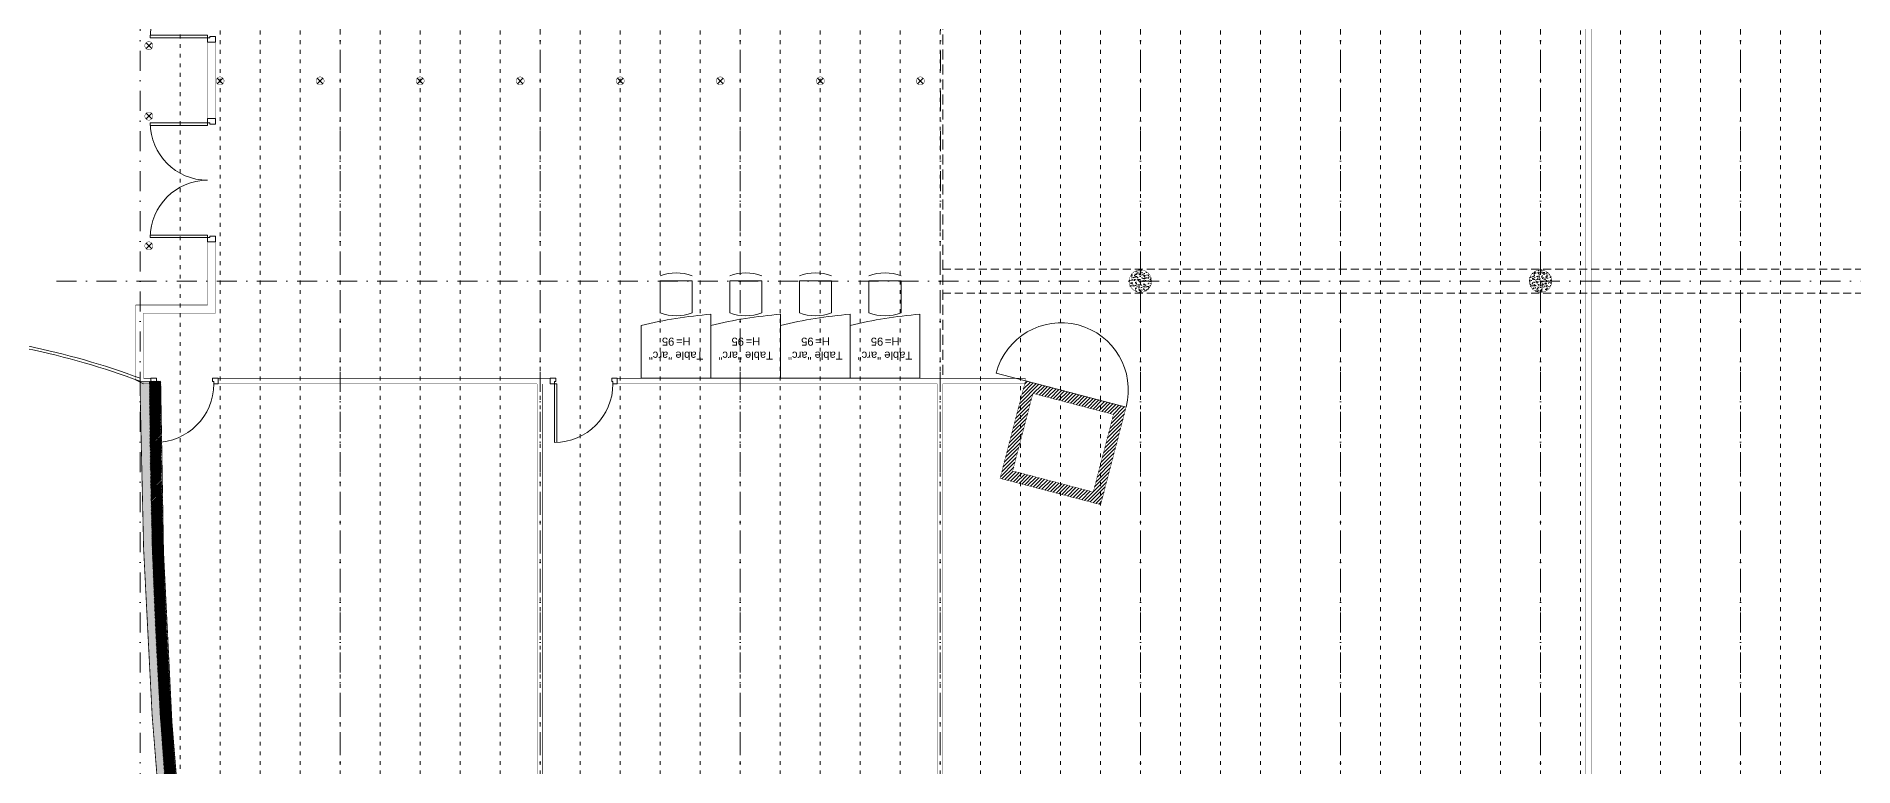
# Model space of a CAD drawing. Header units: millimetres. Extents: x 0 to 111176, y 95213 to 141729.
# Drawn here: x 50618 to 52889, y 106629 to 107541 of the extents above; entities that cross this region are included whole.
import ezdxf
from ezdxf.enums import TextEntityAlignment as Align

# ---------------------------------------------------------------- set-up
doc = ezdxf.new("R2010")
doc.units = ezdxf.units.MM
for name, pattern in [('ACAD_ISO03W100', [30, 12, -18]), ('DISCONTINU', [0.75, 0.5, -0.25]), ('HIDDEN2', [0.1875, 0.125, -0.0625]), ('TIRETPT2', [0.5, 0.25, -0.125, 0, -0.125])]:
    doc.linetypes.add(name, pattern=pattern)
doc.layers.add('CDP', color=7, linetype='Continuous', lineweight=9, true_color=0x364259)
doc.layers.add('STR_BOLLARD', color=7, linetype='Continuous', lineweight=9, true_color=0x1c1c1c)
doc.layers.add('Invisible', color=52, linetype='Continuous', lineweight=9, plot=False)
doc.layers.add('NOM_Espaces_SU', color=15, linetype='Continuous', lineweight=9, plot=False)
for name, color, linetype, lineweight in [('MEN_Ext_Murs-rideaux', 113, 'Continuous', 9), ('MEN_Int', 153, 'Continuous', 9), ('MEN_Int_Escaliers', 25, 'Continuous', 9), ('MEN_Int_PCF', 177, 'Continuous', 9), ('MOB', 37, 'Continuous', 9), ('NOM_Espaces', 14, 'Continuous', 9), ('SSI-Evacuation', 90, 'Continuous', 9), ('SSI_DI', 20, 'Continuous', 9), ('SSI_UGCIS', 94, 'Continuous', 9), ('STR_BOLLARD_Axes', 252, 'Continuous', 9), ('STR_BOLLARD_projeté', 251, 'Continuous', 9)]:
    doc.layers.add(name, color=color, linetype=linetype, lineweight=lineweight)
doc.styles.add('Arial', font='arial.ttf')
doc.styles.add('Arial-10', font='arial.ttf', dxfattribs={"height": 10})
doc.styles.get("Standard").update_dxf_attribs({"font": 'arial.ttf'})

# ---------------------------------------------------------------- blocks, each defined once
blk = doc.blocks.new('Porte double 10')
blk.add_lwpolyline([(81.43703520298004, -8.499999990832293), (9.99999999278225, -8.499999998079147), (9.99999999254942, 5.529727786779404e-10), (0, 0), (6.984919309616089e-10, -6.999999998952262), (6.999999993247911, -6.999999998544808), (6.999999993015081, -5.499999994033715), (81.49999999022111, -5.49999999141437, -0.4142135623524235), (10.00000000023283, -76.99999999135616, -0.4142135623524235), (81.50000000465661, -148.4999999768334), (7.000000007450581, -148.4999999893189), (7.000000007450581, -146.9999999848078), (1.909211277961731e-08, -146.9999999852153), (1.862645149230957e-08, -153.9999999845168), (10.00000000814907, -153.9999999832944), (10.00000000675209, -145.4999999846332), (81.43703521694988, -145.4999999774445)], format="xyb")
blk = doc.blocks.new('PO7C')
blk.add_lwpolyline([(0.8499999999974079, 7.993833010863), (0.8500000000008185, 0.6999999993420261), (5.343281372915953e-11, 0.6999999993914798), (0, 0), (0.7000000000005002, -3.922195901395753e-11), (0.7000000000005002, 0.3999999993617394), (0.5499999995356575, 0.3999999993617394), (0.5500000000381533, 7.99999999936324, -0.4142135623537333), (7.849999999555166, 0.6999999993630581), (7.849999999575061, 0.3999999993617394), (7.699999999110219, 0.3999999993617394), (7.699999999110219, -3.922195901395753e-11), (8.399999999110719, 0), (8.399999999056718, 0.6999999993914798), (7.849999999555166, 0.6999999993630581)], format="xyb")
blk = doc.blocks.new('poteau')
at = {"layer": 'STR_BOLLARD', "lineweight": 5}
h = blk.add_hatch(dxfattribs=at)
h.set_pattern_fill('AR-CONC', color=252, scale=0.04, angle=359.9999999999999, style=0)
h.set_pattern_definition([(49.99999999999999, (-34103.71972945715, -3518.988229174639), (7.287386759840159, -0.6375634215561317), [0.762, -8.382000000000001]), (355, (-34103.71972945715, -3518.988229174639), (-1.409736856998765, 7.642273809561408), [0.6096, -6.7056233668]), (100.4514446999999, (-34103.11244917716, -3519.04135931464), (5.877649883614139, 7.004710076487798), [0.6476003520000001, -7.123609784]), (46.18419999999993, (-34103.71972945715, -3516.956229174639), (10.8431616356852, -1.681693117309098), [1.143, -12.573]), (96.63555760999996, (-34102.81613345716, -3517.096369174639), (9.49616536206013, 9.89704498390885), [0.9714009256, -10.6854243264]), (351.18415117, (-34103.71972945715, -3516.956229174639), (9.496165362599092, 9.897044983421296), [0.9143986828, -10.0583892768]), (21, (-34102.70372945715, -3517.46422917464), (6.064575650765295, -4.090607927483512), [0.762, -8.382000000000001]), (326, (-34102.70372945715, -3517.46422917464), (2.472081133905891, 7.367518644892768), [0.6096, -6.7056]), (71.45144499999996, (-34102.19834815315, -3517.805113170639), (8.53665677114865, 3.2769107554362), [0.6476003520000001, -7.123597503999999]), (37.49999999999994, (-34103.71972945715, -3518.988229174639), (0.1235441300236765, 3.382201554926124), [0, -6.62432, 0, -6.807200000000001, 0, -6.731000000000001]), (7.499999999999974, (-34103.71972945715, -3518.988229174639), (2.672786500412234, 4.007222992724778), [0, -3.88112, 0, -6.47192, 0, -2.5654]), (327.4999999999999, (-34105.98540945715, -3518.988229174639), (5.423623806674856, -0.2291497597069439), [0, -2.54, 0, -7.9248, 0, -10.5156]), (317.4999999999999, (-34107.00140945715, -3518.988229174639), (5.925167255440723, 1.017059641333315), [0, -3.302, 0, -5.26288, 0, -7.4676])])
edge = h.paths.add_edge_path()
edge.add_arc((2.613544936025392e-10, 6.674660824046441e-11), 13.99999999999927, 284.7547730335563, 644.0803509681097)
edge.add_arc((2.613806948659203e-10, 6.66435795437792e-11), 13.99999999999917, 284.0803509681096, 284.7547730335563)
at = {"layer": 'STR_BOLLARD', "lineweight": 5, "const_width": 0.5}
blk.add_lwpolyline([(3.565555101478822, -13.53834616259883, 339.820519298623), (3.405953449982917, -13.57937705112045, 0.002942729891838111)], format="xyb", close=True, dxfattribs=at)
blk = doc.blocks.new('Demi-pignon')
h = blk.add_hatch()
h.set_pattern_fill('ANSI31', color=252, scale=10, angle=-89.99999999999999)
h.set_pattern_definition([(315, (15798.99354444985, 8695.125103045011), (0.8838834764831842, 0.8838834764831845), [])])
edge = h.paths.add_edge_path()
edge.add_line((-62.11281905308351, -628.6040347346297), (-62.11281905308533, -628.6397844067515))
edge.add_arc((6460.130552902065, -631.5314602852422), 6522.244012976076, 174.3610897732516, 179.9745975727593, ccw=False)
edge.add_line((-30.55167438650096, 9.336068274767058), (-25.09682034418438, 9.33606827476706))
edge.add_line((-25.09682034418438, 9.336068274767058), (-26.09682035706465, 18.39596526455807))
edge.add_line((-26.09682035706464, 18.39596526455807), (-56.09682035706464, 18.39596526455806))
edge.add_line((-56.09682035706464, 18.39596526455807), (-56.09682035706464, -3.604034735441928))
edge.add_line((-56.09682035706464, -3.604034735441928), (-46.1612564661973, -3.604034735441926))
edge.add_arc((6570.532482678151, -633.378937613089), 6646.59705909171, 174.5629839039005, 179.9588388157768)
edge.add_line((-76.06286127269595, -628.6040347354392), (-62.11281905308351, -628.6040347346297))
edge = h.paths.add_edge_path()
edge.add_line((-62.11281905308533, -1378.603889387461), (-76.06286127269595, -1378.603889387462))
edge.add_line((-76.06286127269595, -1378.603889387462), (-76.06286127269595, -1378.604034735442))
edge.add_arc((6708.070396473591, -1367.32589486679), 6784.142632293206, 180.095250077703, 185.381612910002)
edge.add_line((-46.16850938189964, -2003.602609768547), (-56.09682035706464, -2003.602609768551))
edge.add_line((-56.09682035706464, -2003.602609768551), (-56.09682035706464, -2025.602609768551))
edge.add_line((-56.09682035706464, -2025.602609768551), (-26.09682035706464, -2025.602609768551))
edge.add_line((-26.09682035706464, -2025.602609768551), (-25.09682029086435, -2017.072288127002))
edge.add_line((-25.09682029086434, -2017.072288127002), (-30.55167438649914, -2017.072288121869))
edge.add_arc((6680.307085616831, -1365.322901724218), 6742.43298516071, 180.1128603521102, 185.54709096399, ccw=False)
edge.add_line((-62.11281905308533, -1378.604034735439), (-62.11281905308533, -1378.603889387461))
at = {"lineweight": 5}
h = blk.add_hatch(dxfattribs=at)
h.set_pattern_fill('AR-CONC', color=252, scale=0.8, angle=270, style=0)
h.set_pattern_definition([(319.9999999999999, (15798.99354444985, 8695.125103045011), (-0.5020170798607612, -5.738081460806028), [0.5999999999999999, -6.599999999999999]), (265, (15798.99354444985, 8695.125103045011), (6.017537069600095, 1.110010668904), [0.48, -5.28]), (10.45144446000004, (15798.95170969785, 8694.64692959701), (5.515519927749036, -4.628070773816897), [0.5099215359999998, -5.609136895999998]), (316.1842, (15800.59354444985, 8695.125103045011), (-1.324154246344612, -8.53793064537258), [0.8999999999999995, -9.899999999999991]), (6.635635489999939, (15800.48319799385, 8694.413609085012), (7.792948806196404, -7.477295565393828), [0.764882736, -8.413710079999998]), (261.18416399, (15800.59354444985, 8695.125103045011), (7.792948802159922, -7.477295560438185), [0.7200000000000001, -7.920000008]), (291, (15800.19354444985, 8694.325103045012), (-3.220951125322711, -4.775256416947694), [0.6000000000000001, -6.600000000000001]), (236, (15800.19354444985, 8694.325103045012), (5.801200360374824, -1.946522655372654), [0.4799999999999999, -5.279999999999999]), (341.4514447400001, (15799.92513185785, 8693.92716501301), (2.58024922245083, -6.721779013839769), [0.5099215199999995, -5.609136895999995]), (307.5000000000001, (15798.99354444985, 8695.125103045011), (2.663150830650492, -0.09727884253832542), [0, -5.215999999999998, 0, -5.359999999999999, 0, -5.299999999999999]), (277.5, (15798.99354444985, 8695.125103045011), (3.155293695058882, -2.104556299537189), [0, -3.056, 0, -5.096, 0, -2.02]), (237.5, (15798.99354444985, 8696.90910304501), (-0.1804389738750382, -4.270579489379272), [0, -2, 0, -6.24, 0, -8.28]), (227.5, (15798.99354444985, 8697.70910304501), (0.8008398586585418, -4.66548935473909), [0, -2.6, 0, -4.143999999999999, 0, -5.879999999999999])])
edge = h.paths.add_edge_path()
edge.add_line((-76.06286127269595, -1378.603889387463), (-87.91185925913305, -1378.603889387463))
edge.add_line((-87.91185925913305, -1378.603889387463), (-87.91185922620207, -1378.604034735437))
edge.add_arc((7151.601345845076, -1323.391610826606), 7239.723741839555, 180.4369599787104, 185.3911985980951)
edge.add_line((-56.09682035706464, -2003.602609768551), (-46.16850938190146, -2003.602609768551))
edge.add_line((-46.16850938190146, -2003.602609768551), (-46.69343407983251, -1993.522203397642))
edge.add_arc((6508.957447730241, -1372.253895764869), 6585.023370820035, 180.0552520770599, 185.4136591410669, ccw=False)
edge.add_line((-76.06286127269595, -1378.604034735442), (-76.06286127269595, -1378.603889387463))
edge = h.paths.add_edge_path()
edge.add_line((-88.08178190969011, -628.6040347354419), (-76.06286127269595, -628.6040347354392))
edge.add_arc((6610.991568460195, -635.3146041633081), 6687.057796815601, 174.5793199602518, 179.9425027594255, ccw=False)
edge.add_line((-46.1612564661973, -3.604034735441928), (-56.09682035706464, -3.604034735438292))
edge.add_arc((7086.253441552688, -682.4389425839627), 7174.537204302172, 174.5707099585921, 179.5700709511673)
at = {"ltscale": 50, "const_width": 1}
for points in [[(-76.06286127269414, -628.6040347347607, -0.02354820973222907), (-46.1612564661973, -3.604034735441928), (-56.09682035706464, -3.604034735441928), (-56.09682035706464, 18.39596526455807), (-44.36470020732668, 18.39596526455807), (-26.09682035706464, 18.39596526455807), (-25.09682034418438, 9.336068274767058), (-30.55167438649914, 9.336068274767058, 0.02449707664726791), (-62.11280310527945, -628.604034734627), (-76.06284718028473, -628.590006370303)], [(-76.06286127269595, -1378.604034735442), (-62.11281905308533, -1378.603889387462), (-62.11281905308533, -1378.604034735442, 0.02371574882550749), (-30.55167438649914, -2017.072288121869), (-25.09682029086434, -2017.072288127002), (-26.09682035706464, -2025.602609768551), (-45.66204694910448, -2025.602609768551), (-56.09682035706464, -2025.602609768551), (-56.09682035706464, -2003.602609768551), (-46.16850938189782, -2003.602609768551, -0.02307020082949891)]]:
    blk.add_lwpolyline(points, format="xyb", close=True, dxfattribs=at)
at = {"const_width": 1}
for points in [[(-76.06286127269414, -628.6040347347625, -0.02340557217348866), (-46.1612564661973, -3.604034735441928), (-56.09682035706464, -3.604034735441928, 0.02181728809893834), (-88.08178190969011, -628.6040347354419), (-76.06286127269777, -628.6040347349372)], [(-76.06286127269595, -1378.604034735442), (-87.91185925913305, -1378.603889387463), (-87.91185922620207, -1378.604034735442, 0.02162031173250202), (-56.09682035706464, -2003.602609768551), (-46.16850938190146, -2003.602609768551), (-46.69343407983069, -1993.522203397645, -0.02338472269243292)]]:
    blk.add_lwpolyline(points, format="xyb", close=True, dxfattribs=at)
blk = doc.blocks.new('Tremie-monte-charge')
at = {"ltscale": 5}
h = blk.add_hatch(dxfattribs=at)
h.set_pattern_fill('ANSI31', color=252)
h.set_pattern_definition([(45, (2159.834410966403, -27180.53213007323), (-2.245064030267288, 2.245064030267288), [])])
h.paths.add_polyline_path([(1.011334153737153, 3.870039167693903), (126.7876073614598, -28.99832089240772), (158.6446332735941, 92.90791315049864), (32.86836005887017, 125.7762732201372)])
h.paths.add_polyline_path([(16.87579747932796, 13.16083048446671), (117.4968160510889, -13.133857568042), (142.7801699498668, 83.6171218359359), (42.15915137808861, 109.9118098884937)], flags=16)
at = {"const_width": 0.5}
for points in [[(1.011334153737153, 3.870039167693903), (126.7876073614598, -28.99832089240772), (158.6446332735941, 92.90791315049864), (32.86836005887017, 125.7762732201372)], [(16.87579747932796, 13.16083048446671), (117.4968160510889, -13.133857568042), (142.7801699498668, 83.6171218359359), (42.15915137808861, 109.9118098884937)]]:
    blk.add_lwpolyline(points, close=True, dxfattribs=at)
blk = doc.blocks.new('table-arc')
blk.add_lwpolyline([(-80, 43.49999999999272), (-80, 43.50000000000728), (0, 43.50000000000728), (0, -43.50000000000728), (-66, -43.50000000000728, -0.03955495318732785)], format="xyb", close=True)
at = {"char_height": 10, "rotation": 270, "style": 'Arial'}
for s, insert, attachment_point in [('Table "arc"', (-28.39474934566085, -0.1052195326399292), 5), ('H=', (-46.01231244178805, -0.1705031430942065), 6)]:
    blk.add_mtext_dynamic_manual_height_columns(s, width=234.8605922671994, gutter_width=18352.47833725253, heights=[0], dxfattribs=dict(at, insert=insert, attachment_point=attachment_point))
at = {"style": 'Arial-10'}
blk.add_attdef('HAUTEUR', text='', height=10, rotation=270, dxfattribs=at).set_placement((-45.76254463806129, -2.227131945525799), align=Align.MIDDLE_LEFT)
blk = doc.blocks.new('chaise-par-defaut')
for points in [[(-54.86354830078199, -20), (-54.86354830078199, -20, -0.189905722026742), (-54.86354830078199, 20)], [(-8.798114440534846, -20), (-8.798114440534846, -20, 0.189905722026742), (-8.798114440534846, 20)]]:
    blk.add_lwpolyline(points, format="xyb")
blk.add_lwpolyline([(-8.798114440534846, -20), (-48.79811444053485, -20), (-48.79811444053485, 20), (-8.798114440534846, 20)])
blk = doc.blocks.new('Potelet')
at = {"lineweight": 0, "const_width": 0.5}
blk.add_lwpolyline([(-1.600976329688904, 4.736757835458326, 7.011262514145348), (1.19217006630147, 4.855793501891813, 0.1426276648438825)], format="xyb", close=True, dxfattribs=at)
at = {"ltscale": 5}
for points in [[(-3.535533905932737, -3.535533905932737), (3.535533905932738, 3.535533905932738)], [(-3.535533905932738, 3.535533905932738), (3.535533905932737, -3.535533905932737)]]:
    blk.add_lwpolyline(points, dxfattribs=at)
blk = doc.blocks.new('Esca double')
for p, q in [((-13.00000003063303, 12.00000001416686), (324.9999999693674, 12.00000001286389)), ((-13.0000000311997, -134.9999999860231), (-13.00000003063303, 12.00000001416686)), ((12.9999999688003, -134.9999999861233), (12.99999996936697, 12.00000001406661)), ((38.9999999688003, -134.9999999862235), (38.99999996936697, 12.0000000139664)), ((64.99999996880032, -134.9999999863237), (64.999999969367, 12.00000001386617)), ((90.99999996880035, -134.999999986424), (90.99999996936702, 12.00000001376594)), ((116.9999999688004, -134.9999999865242), (116.9999999693671, 12.00000001366571)), ((133.8820943152711, -134.9999999865067), (183.3938992372431, 12.00000001340977)), ((142.9999999689651, -92.26467262688318), (142.9999999693671, 12.00000001356548)), ((168.9999999692627, -15.07096080463564), (168.9999999693671, 12.00000001346527)), ((194.9999999688005, -134.9999999868249), (194.9999999693672, 12.00000001336504)), ((220.9999999688005, -134.9999999869251), (220.9999999693672, 12.00000001326479)), ((246.9999999688006, -134.9999999870253), (246.9999999693673, 12.00000001316458)), ((272.9999999688006, -134.9999999871255), (272.9999999693673, 12.00000001306435)), ((298.9999999688007, -134.9999999872258), (298.9999999693674, 12.00000001296412)), ((324.9999999688007, -134.9999999871361), (324.9999999693674, 12.00000001286389)), ((168.9999999688004, -134.9999999867246), (168.9999999692024, -30.73532736427996)), ((324.999999969084, -61.4999999909495), (158.6379967749907, -61.4999999903082)), ((142.9999999688004, -134.9999999866244), (142.9999999689047, -107.9290391682598)), ((-13.0000000311997, -134.9999999860231), (324.9999999688007, -134.9999999871361)), ((-13.0000000311997, -146.9836496618428), (-13.00000003176638, -293.9836496618428)), ((324.9999999688007, -146.9836496629559), (-13.0000000311997, -146.9836496618428)), ((12.9999999688003, -146.9836496617532), (12.99999996823362, -293.983649661943)), ((38.99999996880035, -146.9836496618534), (38.99999996823368, -293.9836496620433)), ((64.99999996880041, -146.9836496619536), (64.99999996823374, -293.9836496621435)), ((90.99999996880047, -146.9836496620538), (90.9999999682338, -293.9836496622437)), ((116.9999999688005, -146.9836496621541), (116.9999999682338, -293.983649662344)), ((178.1179056223299, -146.9836496624722), (128.6061007003579, -293.9836496623887)), ((142.9999999688006, -146.9836496622543), (142.9999999683986, -251.248322284699)), ((168.9999999688006, -146.9836496623545), (168.9999999686962, -174.0546104807191)), ((194.9999999688006, -146.9836496624548), (194.9999999682339, -293.9836496626447)), ((220.9999999688006, -146.983649662555), (220.999999968234, -293.9836496627449)), ((246.9999999688007, -146.9836496626552), (246.999999968234, -293.9836496628451)), ((272.9999999688007, -146.9836496627555), (272.999999968234, -293.9836496629453)), ((298.9999999688007, -146.9836496628557), (298.999999968234, -293.9836496630455)), ((324.9999999688007, -146.9836496629559), (324.999999968234, -293.9836496631458)), ((168.9999999686358, -189.7189770220958), (168.9999999682339, -293.9836496625444)), ((-13.00000003148301, -220.4836496580294), (153.3620031626103, -220.4836496586707)), ((142.9999999683383, -266.9126888443433), (142.9999999682339, -293.9836496624442)), ((324.999999968234, -293.9836496631458), (-13.00000003176638, -293.9836496618428))]:
    blk.add_line(p, q)
at = {"linetype": 'DISCONTINU'}
for p, q in [((128.6061007104215, -134.9999999864894), (178.1179056206777, 12.00000001343011)), ((153.3620031630943, -61.49999998920225), (-13.00000003091637, -61.49999998895366)), ((183.3938992271795, -146.9836496624896), (133.8820943169233, -293.9836496624091)), ((158.6379967745067, -220.4836496597767), (324.9999999685173, -220.4836496600253))]:
    blk.add_line(p, q, dxfattribs=at)
for points in [[(-13.00000003091637, -61.4999999859281), (-0.5000000295193843, -67.74999998828551), (-0.5000000310327835, -55.24999998959518)], [(158.6379967810419, -61.49999998728264), (171.1379967824389, -67.74999998964005), (171.1379967809255, -55.24999999094972)], [(153.3620031565591, -220.4836496616963), (140.8620031551621, -214.2336496593389), (140.8620031566755, -226.7336496580292)], [(324.9999999685174, -220.4836496630508), (312.4999999671204, -214.2336496606934), (312.4999999686338, -226.7336496593838)]]:
    blk.add_solid(points)
blk = doc.blocks.new('PO14A')
blk.add_lwpolyline([(-9.999999995525855, -78.43703521069969), (-9.99999999555996, -6.999999993421824), (-1.499999996087809, -6.999999993916362), (-1.499999995550638, 0), (-8.49999999555564, 3.922195901395753e-10), (-8.49999999555564, -3.99999999361782), (-6.999999990907213, -3.99999999361782), (-6.999999995832695, -78.49999999804496, -0.4142135623524235), (-78.4999999955545, -6.999999993916362, -0.4142135623524235), (-149.9999999952763, -78.49999999804496), (-150.0000000002018, -3.99999999361782), (-148.4999999955534, -3.99999999361782), (-148.4999999955534, 3.922195901395753e-10), (-155.4999999955584, 0), (-155.4999999950212, -6.999999993916362), (-146.999999995549, -6.999999993421824), (-146.9999999955832, -78.43703521069969)], format="xyb")
blk = doc.blocks.new('BLOCLOCAL')
blk.add_lwpolyline([(0, 0.371824271303467), (0.9958800605197923, 0.371824271303467), (0.9958800605197923, 0), (0, 0)], close=True)
at = {"linetype": 'Continuous'}
blk.add_attdef('AFFECTATION', text='', height=0.0705547034740448, dxfattribs=at).set_placement((0.487939872969227, 0.04559894081668858), align=Align.CENTER)
at = {"layer": 'NOM_Espaces_SU', "linetype": 'Continuous'}
blk.add_attdef('CODE', text='', height=0.0705547034740448, dxfattribs=at).set_placement((0.4827368221802061, 0.2657278162891714), align=Align.CENTER)
blk = doc.blocks.new('Fleche-evac')
at = {"layer": 'SSI-Evacuation', "const_width": 20}
for points in [[(0, 0), (0, -40.00000000000003)], [(0, -50.00000000000003), (0, -90.00000000000003)], [(38.28427124746167, -107.0710678118653), (0, -145.3553390593279), (-38.28427124746167, -107.0710678118653)]]:
    blk.add_lwpolyline(points, dxfattribs=at)
blk = doc.blocks.new('Déclencheur-manuel')
at = {"const_width": 0.3}
blk.add_lwpolyline([(0, 0), (10, 0), (10, 20), (-10, 20), (-9.999985865492476, -7.067241274999348e-06)], close=True, dxfattribs=at)
blk.add_lwpolyline([(-5.933901802327859, 18.3424776436577, 0.8646110723044432), (6.150639911274289, 18.59244941637581)], format="xyb", dxfattribs=at)
blk.add_lwpolyline([(-0.09998414403601075, 1.42783105989156), (-0.09537600923237924, 13.244760594187)], dxfattribs=at)
blk = doc.blocks.new('boitier-UGCIS')
at = {"ltscale": 5, "const_width": 4}
blk.add_lwpolyline([(-11.17476362731168, 0), (-5.587381813655611, -9.677629182538226), (5.587381813655838, -9.677629182538226), (11.17476362731168, 0), (5.587381813655838, 9.67762918253834), (-5.587381813655838, 9.67762918253834)], close=True, dxfattribs=at)
blk = doc.blocks.new('escalier-liaison')
at = {"layer": 'MEN_Ext_Murs-rideaux'}
for centre, radius, start, end in [((188.5043841797401, 736.3440433654214), 423.9813112635907, 224.8168895355722, 268.8673874899694), ((187.9561937729343, 730.1628094593543), 414.256455747961, 224.9483111907741, 268.9166300194646), ((286.1826341202422, 1269.443007522532), 954.7018994213403, 272.8783634282235, 290.4663820297085), ((286.0938211541057, 1270.038075966862), 958.7962684330665, 272.8713755520196, 290.3882514624622), ((188.5043841797401, -736.3414345349847), 423.9813112635907, 91.13261251003388, 135.1831104646124), ((187.9561937729343, -730.1602006289177), 414.256455747961, 91.08336998053866, 135.051688809219), ((286.0938211541057, -1270.035467136426), 958.7962684330665, 69.61174853756528, 87.12862444798364), ((286.1826341202422, -1269.440398692095), 954.7018994213403, 69.53361797039797, 87.12163657177976)]:
    blk.add_arc(centre, radius, start, end, dxfattribs=at)
at = {"layer": 'MEN_Int', "extrusion": (0, 0, -1), "xscale": -1, "rotation": 180}
blk.add_blockref('PO14A', (-178.6237448587445, 312.4455682734661), dxfattribs=at)
at = {"layer": 'MEN_Int', "extrusion": (0, 0, -1)}
blk.add_blockref('PO14A', (-178.6237448587445, -312.4429594430294), dxfattribs=at)
at = {"layer": 'MEN_Int_Escaliers'}
blk.add_blockref('Esca double', (109.1367397225499, 140.9909384560087), dxfattribs=at)
at = {"layer": 'NOM_Espaces', "xscale": 160, "yscale": 160, "zscale": 160}
for p, values in [((224.1033951646336, 189.9940983423367), {'CODE': 'BURCL08', 'AFFECTATION': 'Circulation'}), ((198.1840319476105, -28.9557415194904), {'CODE': 'BURESC05', 'AFFECTATION': 'Escalier'})]:
    blk.add_blockref('BLOCLOCAL', p, dxfattribs=at).add_auto_attribs(values)
at = {"layer": 'SSI-Evacuation', "xscale": -1, "rotation": 180}
blk.add_blockref('Fleche-evac', (257.1237448512722, 317.5056127718199), dxfattribs=at)
at = {"layer": 'SSI-Evacuation'}
blk.add_blockref('Fleche-evac', (257.1237448512722, -317.5030039413832), dxfattribs=at)
at = {"layer": 'SSI_DI', "xscale": -1}
blk.add_blockref('Déclencheur-manuel', (173.9548093853905, 286.8132674994013), dxfattribs=at)
at = {"layer": 'SSI_DI', "rotation": 180}
blk.add_blockref('Déclencheur-manuel', (173.9548093853905, -286.8106586689646), dxfattribs=at)
at = {"layer": 'SSI_UGCIS', "xscale": -1, "rotation": 180}
blk.add_blockref('boitier-UGCIS', (338.6272125263591, 294.6802923727046), dxfattribs=at)
at = {"layer": 'SSI_UGCIS'}
blk.add_blockref('boitier-UGCIS', (338.6272125263591, -294.6776835422679), dxfattribs=at)
at = {"layer": 'STR_BOLLARD', "rotation": 180}
for p in [(63.23776289478667, 316.0000382581275), (150.8737448512722, 306.3313365407594), (63.23776289478667, 156.0000382581275)]:
    blk.add_blockref('Potelet', p, dxfattribs=at)
at = {"layer": 'STR_BOLLARD', "xscale": -1, "rotation": 180}
for p in [(451.0097268077577, 316.0000382581275), (363.3737448512722, 306.3313365407594), (451.0097268077577, 156.0000382581275)]:
    blk.add_blockref('Potelet', p, dxfattribs=at)
at = {"layer": 'STR_BOLLARD'}
for p in [(-116.7622371052133, 294.0001852161004), (-116.7622371052133, 206.0001852161004), (631.0097268077577, 206.0001852161004), (-116.7622371052133, 44.00025217855728), (631.0097268077577, 44.00025217855728), (-116.7622371052133, -43.99771468270046), (631.0097268077577, -43.99771468270046), (451.0097268077577, -155.9977146827005), (-116.7622371052133, -205.9977146827005), (631.0097268077577, -205.9977146827005), (-116.7622371052133, -293.9977146827005), (363.3737448512722, -306.3288011482146), (451.0097268077577, -315.9975028655826)]:
    blk.add_blockref('Potelet', p, dxfattribs=at)
at = {"layer": 'STR_BOLLARD', "xscale": -1}
for p in [(63.23776289478667, -155.9977146827005), (63.23776289478667, -315.9975028655826), (150.8737448512722, -306.3288011482146)]:
    blk.add_blockref('Potelet', p, dxfattribs=at)

msp = doc.modelspace()

# ---------------------------------------------------------------- linework, layer by layer
at = {"layer": 'CDP', "const_width": 0.5}
for points in [[(52553.75189004372, 107979.9496513983), (52553.75189006328, 106482.1937405931)], [(52560.75189004372, 107979.9496513984), (52560.75189006328, 106482.1937405933)], [(50831.99843544419, 107438.3924970252), (50831.99843544163, 107533.8230768381)], [(50841.99843543069, 107438.3924970362), (50841.99843543977, 107533.8230768396)], [(50831.99843545211, 107205.5533984799), (50831.99843543837, 107284.3924970516)], [(50841.99843544466, 107195.5533984749), (50841.99843545444, 107284.3924970387)], [(50741.99843546631, 107205.5533984799), (50741.95726247504, 107112.1161738399)], [(50741.99843546794, 107205.5533984789), (50831.99843545956, 107205.5533984889)], [(50751.99843548168, 107195.5533984848), (50751.99843547446, 107114.0533984835)], [(50751.99843546934, 107195.5533984664), (50841.99843546096, 107195.5533984764)], [(50751.9984354698, 107114.0533984765), (50761.24781702831, 107114.0533984782)], [(50845.24781701154, 107114.0533984821), (51260.03738931426, 107114.0533984713)], [(51344.03738931193, 107114.0533984714), (51747.25189013825, 107114.0533984794)], [(51747.25189013825, 107114.0533984794), (51854.08247303683, 107114.0533984838)], [(51854.08247303543, 107111.024561398), (51854.08247303357, 107114.0533984849)], [(50751.9984354712, 107107.0533984765), (50761.24781702784, 107107.0533984782)], [(50845.24781699757, 107107.0533984773), (51243.75189018808, 107107.0533984715)], [(51243.75189018808, 107107.0533984687), (51243.7518903152, 106482.1937405951)], [(51250.75189018109, 106482.1937405988), (51250.75189047865, 107107.0533984725)], [(51344.03738928725, 107107.0533984714), (51743.75189010333, 107107.0533984793)], [(51743.75189010333, 107107.0533984109), (51743.75189010519, 106482.1937406026)], [(51750.75189011078, 107107.0533984788), (51750.75189006514, 106482.1937405988)], [(51750.75189011636, 107107.0533984826), (51853.04471281869, 107107.0533984893)]]:
    msp.add_lwpolyline(points, dxfattribs=at)
at = {"layer": 'MEN_Ext_Murs-rideaux'}
msp.add_arc((50448.3574773739, 106337.3134695378), 828.5788506528926, 68.50254228034866, 68.50739040768232, dxfattribs=at)
at = {"layer": 'MOB', "lineweight": 5}
msp.add_lwpolyline([(51979.85874625062, 107078.1562013288), (51817.31710085319, 107120.6322358835, -0.9999999999999999)], format="xyb", close=True, dxfattribs=at)
at = {"layer": 'STR_BOLLARD'}
msp.add_line((50751.96231788932, 107107.0533984848), (50741.84133326262, 107112.1748365422), dxfattribs=at)
at = {"layer": 'STR_BOLLARD', "linetype": 'HIDDEN2', "ltscale": 100}
msp.add_lwpolyline([(51750.75189008458, 107862.1650220426), (51750.7518901152, 107114.0533984795)], dxfattribs=at)
at = {"layer": 'STR_BOLLARD', "linetype": 'HIDDEN2', "ltscale": 80}
for points in [[(51750.75189010129, 107250.5318741623), (58742.21718550083, 107250.2624266001)], [(51750.75189010129, 107220.5318741401), (58742.46347079443, 107220.2624170862)]]:
    msp.add_lwpolyline(points, dxfattribs=at)
at = {"layer": 'STR_BOLLARD_Axes', "linetype": 'TIRETPT2', "ltscale": 100}
for points in [[(50747.64372446974, 106245.5229628994), (50747.69350973534, 108665.3948353118)], [(50997.64372436392, 106245.5178195211), (50997.69350962953, 108665.3896919335)], [(51247.6437242581, 106245.5126761428), (51247.69350952371, 108665.3845485552)], [(51497.64372415229, 106245.5075327646), (51497.69350941789, 108665.379405177)], [(51747.64372404647, 106245.5023893863), (51747.69350931207, 108665.3742617987)], [(51997.64372394065, 106245.497246008), (51997.69350920626, 108665.3691184204)], [(52247.64372383483, 106245.4921026298), (52247.69350910043, 108665.3639750422)], [(52497.64372372902, 106245.4869592515), (52497.69350899462, 108665.3588316639)], [(52747.6437236232, 106245.4818158732), (52747.6935088888, 108665.3536882856)], [(50643.22167300135, 107235.386316882), (58888.09466832739, 107235.386316882)]]:
    msp.add_lwpolyline(points, dxfattribs=at)
at = {"layer": 'STR_BOLLARD_projeté', "color": 252, "linetype": 'ACAD_ISO03W100', "lineweight": 5, "ltscale": 0.4}
for points in [[(50847.65188945136, 106463.3827582314), (50847.65188945136, 108507.3862276246)], [(50897.65188945136, 106463.3827582314), (50897.65188945136, 108507.3862057957)], [(50947.65188945136, 106463.3827582314), (50947.65188945136, 108507.3861839668)], [(50997.65188945136, 106463.3827582314), (50997.65188945136, 108507.386162138)], [(51047.65188945136, 106463.3827582314), (51047.65188945136, 108507.3861403091)], [(51097.65188945136, 106463.3827582314), (51097.65188945136, 108507.3861184802)], [(51147.65188945136, 106463.3827582314), (51147.65188945136, 108507.3860966513)], [(51197.65188945136, 106463.3827582314), (51197.65188945136, 108507.3860748224)], [(51247.65188945136, 106463.3827582314), (51247.65188945136, 108507.3860529935)], [(51297.65188945136, 106463.3827582314), (51297.65188945136, 108507.3860311646)], [(51347.65188945136, 106463.3827582314), (51347.65188945136, 108507.3860093357)], [(51397.65188945136, 106463.3827582314), (51397.65188945136, 108507.3859875068)], [(51447.65188945136, 106463.3827582314), (51447.65188945136, 108507.3859656779)], [(51497.65188945136, 106463.3827582314), (51497.65188945136, 108507.385943849)], [(51547.65188945136, 106463.3827582314), (51547.65188945136, 108507.3859220202)], [(51597.65188945136, 106463.3827582314), (51597.65188945136, 108507.3859001913)], [(51647.65188945136, 106463.3827582314), (51647.65188945136, 108507.3858783624)], [(51697.65188945136, 106463.3827582314), (51697.65188945136, 108507.3858565335)], [(51747.65188945129, 106463.3827582314), (51747.65188945129, 108507.3858347046)], [(51797.65188945129, 106463.3827582314), (51797.65188945129, 108507.3858128757)], [(51847.65188945129, 106463.3827582314), (51847.65188945129, 108507.3857910468)], [(51897.65188945129, 106463.3827582314), (51897.65188945129, 108507.3857692179)], [(51947.65188945129, 106463.3827582314), (51947.65188945129, 108507.3857473891)], [(51997.65188945129, 106463.3827582314), (51997.65188945129, 108507.3857255602)], [(52047.65188945129, 106463.3827582314), (52047.65188945129, 108507.3857037313)], [(52097.65188945129, 106463.3827582314), (52097.65188945129, 108507.3856819024)], [(52147.65188945129, 106463.3827582314), (52147.65188945129, 108507.3856600735)], [(52197.65188945129, 106463.3827582314), (52197.65188945129, 108507.3856382446)], [(52247.65188945129, 106463.3827582314), (52247.65188945129, 108507.3856164157)], [(52297.65188945129, 106463.3827582314), (52297.65188945129, 108507.3855945868)], [(52347.65188945129, 106463.3827582314), (52347.65188945129, 108507.3855727579)], [(52397.65188945129, 106463.3827582314), (52397.65188945129, 108507.385550929)], [(52447.65188945129, 106463.3827582314), (52447.65188945129, 108507.3855291002)], [(52497.65188945129, 106463.3827582314), (52497.65188945129, 108507.3855072713)], [(52547.65188945129, 106463.3827582314), (52547.65188945129, 108507.3854854424)], [(52597.65188945129, 106463.3827582314), (52597.65188945129, 108507.3854636135)], [(52647.65188945129, 106463.3827582314), (52647.65188945129, 108507.3854417846)], [(52697.65188945129, 106463.3827582314), (52697.65188945129, 108507.3854199557)], [(52747.65188945129, 106463.3827582314), (52747.65188945129, 108507.3853981268)], [(52797.65188945129, 106463.3827582314), (52797.65188945129, 108507.3853762979)], [(52847.65188945129, 106463.3827582314), (52847.65188945129, 108489.318153741)], [(50797.65188945136, 106554.5261837213), (50797.65188945136, 108400.9933828488)]]:
    msp.add_lwpolyline(points, dxfattribs=at)

# ---------------------------------------------------------------- block references
at = {"layer": 'Invisible'}
msp.add_blockref('escalier-liaison', (50127.65998078896, 107485.3844910294), dxfattribs=at)
at = {"layer": 'MEN_Int', "extrusion": (0, 0, -1), "xscale": 10, "yscale": 10, "zscale": 10, "rotation": 180}
for p in [(-50761.24781702831, 107114.0533984904), (-51260.03738931426, 107114.0533984713)]:
    msp.add_blockref('PO7C', p, dxfattribs=at)
at = {"layer": 'MEN_Int_PCF', "extrusion": (0, 0, -1)}
for p in [(-50841.99843542836, 107687.8230768284), (-50841.99843543069, 107438.3924970362)]:
    msp.add_blockref('Porte double 10', p, dxfattribs=at)
at = {"layer": 'MOB', "rotation": 270}
for p in [(51417.52962909202, 107187.1218533343), (51504.52962909203, 107187.1218533343), (51591.52962909205, 107187.1218533412), (51678.52962909206, 107187.1218533412)]:
    msp.add_blockref('chaise-par-defaut', p, dxfattribs=at)
at = {"layer": 'MOB', "lineweight": 5, "rotation": 270}
for p in [(51417.52962696824, 107114.053398472), (51504.52962696826, 107114.053398472), (51591.52962696827, 107114.0533984789), (51678.52962696829, 107114.0533984789)]:
    msp.add_blockref('table-arc', p, dxfattribs=at).add_auto_attribs({'HAUTEUR': '95'})
at = {"layer": 'STR_BOLLARD', "xscale": -1, "rotation": 180}
msp.add_blockref('Demi-pignon', (50835.58881575643, 106481.7787960935), dxfattribs=at)
at = {"layer": 'STR_BOLLARD'}
for name, p in [('Potelet', (50847.65188945136, 107485.384492928)), ('Potelet', (50972.65188945136, 107485.384492928)), ('Potelet', (51097.65188945136, 107485.384492928)), ('Potelet', (51222.65188945136, 107485.384492928)), ('Potelet', (51347.65188945136, 107485.384492928)), ('Potelet', (51472.65188945136, 107485.384492928)), ('Potelet', (51597.65188945136, 107485.384492928)), ('Potelet', (51722.65188945136, 107485.384492928)), ('poteau', (51997.6640894364, 107235.386316882)), ('poteau', (52497.6640894364, 107235.386316882)), ('Tremie-monte-charge', (51821.21411297702, 106985.2482881783))]:
    msp.add_blockref(name, p, dxfattribs=at)

doc.saveas('drawing.dxf')
